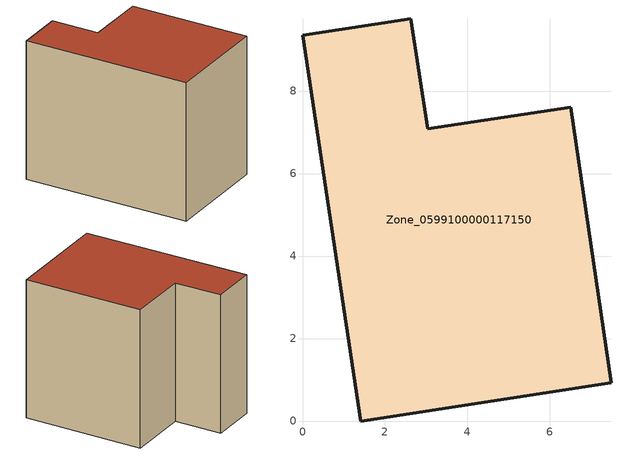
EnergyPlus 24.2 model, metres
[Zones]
Zone_0599100000117150
 floor ground (C_G): 1.41,0 0,9.35 2.63,9.75 3.03,7.09 6.5,7.61 7.48,0.92 z0
 wall outside (C_F): 0,9.35 1.41,0 7.48,0.92 6.5,7.61 3.03,7.09 2.63,9.75 0,9.35 z0:7.9
 roof outside (C_R): 2.63,9.75 0,9.35 1.41,0 7.48,0.92 6.5,7.61 3.03,7.09 z7.9
[BUILDING]
Pand.0599100000117150: North Axis=0; Terrain=City; Loads Convergence Tolerance Value=0.04; Temperature Convergence Tolerance Value=0.4; Solar Distribution=FullExterior; Maximum Number of Warmup Days=25; Minimum Number of Warmup Days=1
[Site:Location]
Rotterdam.The.Hague.AP_ZH_NLD Design_Conditions: Latitude=51.96; Longitude=4.45; Time Zone=1; Elevation=-4.5
[SITE:GROUNDTEMPERATURE:BUILDINGSURFACE]
18, 18, 18, 18, 18, 18, 18, 18, 18, 18, 18, 18
[MATERIAL] Thermal Absorptance=0.9; Solar Absorptance=0.7; Visible Absorptance=0.7
Name | Roughness | Thickness | Conductivity | Density | Specific Heat
G.TI.1946 | MediumSmooth | 0.15 | 1 | 540 | 1210
F.TI.1946 | Rough | 0.3 | 0.857143 | 1920 | 840
R.TI.1946 | MediumRough | 0.2 | 0.1 | 1500 | 1000
[CONSTRUCTION]
C_G: G.TI.1946
C_F: F.TI.1946
C_R: R.TI.1946
[ZONE]
Zone_0599100000117150: Type=1; Multiplier=1; Ceiling Height=Autocalculate; Volume=Autocalculate; Floor Area=autocalculate; Part of Total Floor Area=Yes
[ZONEINFILTRATION:DESIGNFLOWRATE]
Infil_Zone_0599100000117150: Zone or ZoneList or Space or SpaceList=Zone_0599100000117150; Schedule=AlwaysOn; Design Flow Rate Calculation Method=Flow/Area; Flow Rate per Floor Area=0.003; Constant Term Coefficient=1; Temperature Term Coefficient=0; Velocity Term Coefficient=0; Velocity Squared Term Coefficient=0
[HVACTEMPLATE:ZONE:IDEALLOADSAIRSYSTEM]
Zone_0599100000117150: Maximum Heating Supply Air Temperature=50; Minimum Cooling Supply Air Temperature=13; Maximum Heating Supply Air Humidity Ratio=0.0156; Minimum Cooling Supply Air Humidity Ratio=0.0077; Heating Limit=NoLimit; Cooling Limit=NoLimit; Dehumidification Control Type=ConstantSensibleHeatRatio; Cooling Sensible Heat Ratio=0.7; Dehumidification Setpoint=60; Humidification Control Type=None; Humidification Setpoint=30; Outdoor Air Method=None; Outdoor Air Flow Rate per Person=0.00944; Outdoor Air Flow Rate per Zone Floor Area=0; Outdoor Air Flow Rate per Zone=0; Demand Controlled Ventilation Type=None; Outdoor Air Economizer Type=NoEconomizer; Heat Recovery Type=None; Sensible Heat Recovery Effectiveness=0.7; Latent Heat Recovery Effectiveness=0.65
[ZONECONTROL:THERMOSTAT]
ThermostatControl_Zone_0599100000117150: Zone or ZoneList=Zone_0599100000117150; Control Type Schedule=DualSetpointControlType; Control 1=Thermostat_Zone_0599100000117150; Temperature Difference Between Cutout And Setpoint=0
[THERMOSTATSETPOINT:DUALSETPOINT]
Thermostat_Zone_0599100000117150: Heating Setpoint Temperature Schedule=HeatingSetpoint_Zone_0599100000117150; Cooling Setpoint Temperature Schedule=CoolingSetpoint_Zone_0599100000117150
[SCHEDULE:COMPACT]
HeatingSetpoint_Zone_0599100000117150: Through: 12/31, For: AllDays, Until: 24:00, 21
CoolingSetpoint_Zone_0599100000117150: Through: 12/31, For: AllDays, Until: 24:00, 24
DualSetpointControlType: Through: 12/31, For: AllDays, Until: 24:00, 4
AlwaysOn: Through: 12/31, For: AllDays, Until: 24:00, 1
